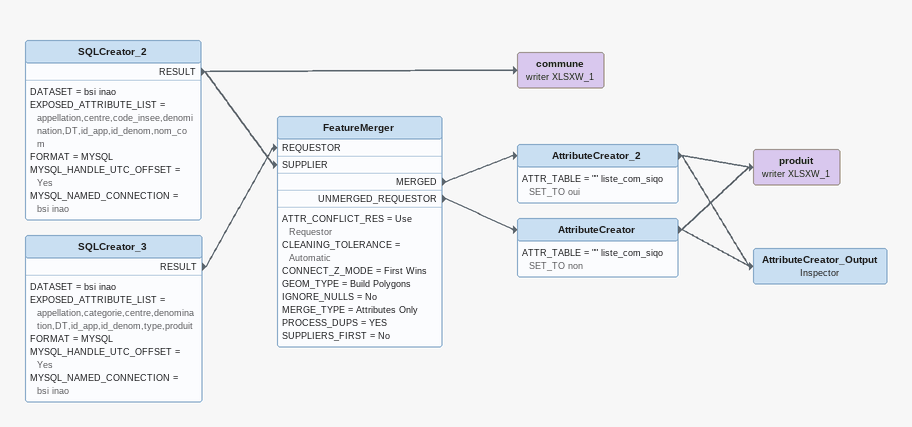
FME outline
SQLCreator_2
    DATASET = bsi inao
    EXPOSED_ATTRIBUTE_LIST = appellation,centre,code_insee,denomination,DT,id_app,id_denom,nom_com
    FORMAT = MYSQL
    MYSQL_HANDLE_UTC_OFFSET = Yes
    MYSQL_NAMED_CONNECTION = bsi inao
    RESULT -> commune (writer XLSXW_1)
    RESULT -> FeatureMerger [SUPPLIER]
commune (writer XLSXW_1)
SQLCreator_3
    DATASET = bsi inao
    EXPOSED_ATTRIBUTE_LIST = appellation,categorie,centre,denomination,DT,id_app,id_denom,type,produit
    FORMAT = MYSQL
    MYSQL_HANDLE_UTC_OFFSET = Yes
    MYSQL_NAMED_CONNECTION = bsi inao
    RESULT -> FeatureMerger [REQUESTOR]
FeatureMerger
    ATTR_CONFLICT_RES = Use Requestor
    CLEANING_TOLERANCE = Automatic
    CONNECT_Z_MODE = First Wins
    GEOM_TYPE = Build Polygons
    IGNORE_NULLS = No
    MERGE_TYPE = Attributes Only
    PROCESS_DUPS = YES
    SUPPLIERS_FIRST = No
    MERGED -> AttributeCreator_2
    UNMERGED_REQUESTOR -> AttributeCreator
AttributeCreator_2
    ATTR_TABLE = "" liste_com_siqo SET_TO oui
    -> produit (writer XLSXW_1)
    -> AttributeCreator_Output
AttributeCreator
    ATTR_TABLE = "" liste_com_siqo SET_TO non
    -> produit (writer XLSXW_1)
    -> AttributeCreator_Output
produit (writer XLSXW_1)
AttributeCreator_Output: Inspector
